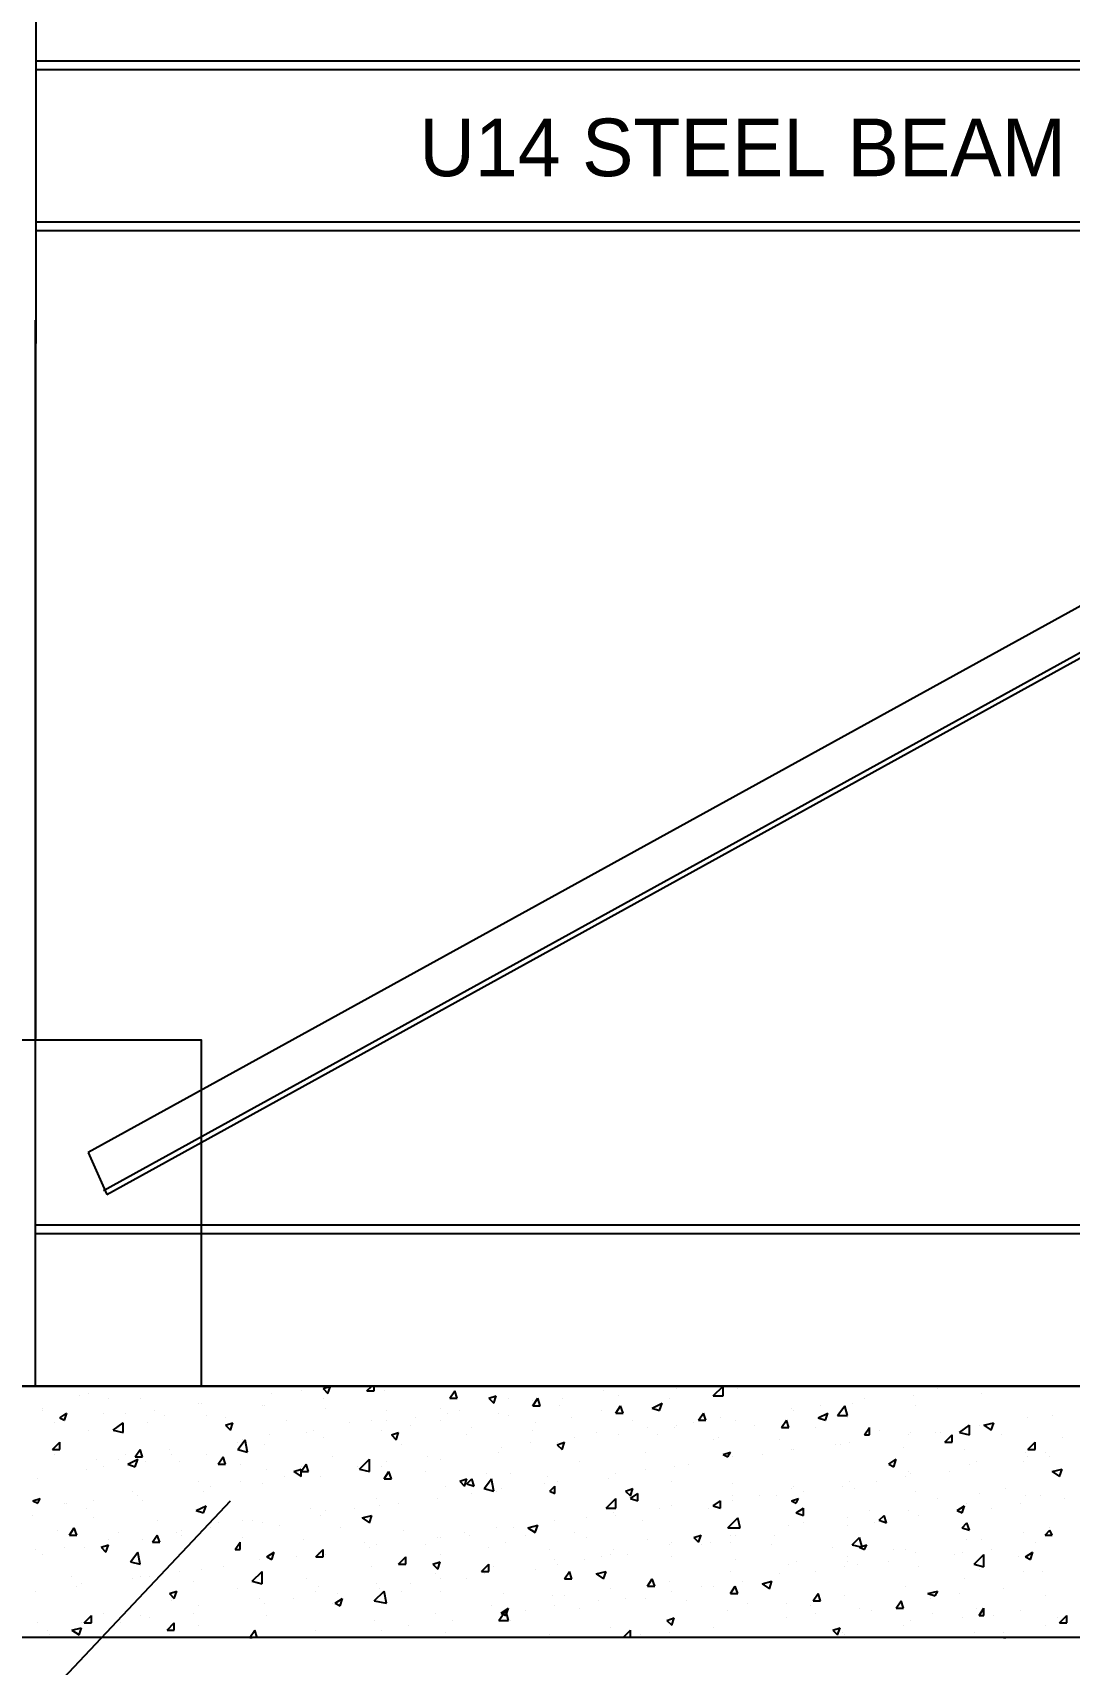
# Model space of a CAD drawing. Header units: millimetres. Extents: x -23396 to 106750, y 116 to 66281.
# Drawn here: x 89979 to 90752, y 38544 to 39760 of the extents above; entities that cross this region are included whole.
import ezdxf

# ---------------------------------------------------------------- set-up
doc = ezdxf.new("R2010")
doc.units = ezdxf.units.MM

# ---------------------------------------------------------------- blocks, each defined once
blk = doc.blocks.new('u14 shaft')
at = {"color": 0}
for p, q in [((-7591.616314057027, 16803.84000000125), (-7596.616314057029, 421.7900000000372)), ((-6098.016314058332, 1571.490000002086), (-7596.616314057029, 1571.490000002086)), ((-6098.016314058332, 1563.990000002086), (-7596.616314057029, 1563.990000002086)), ((-6098.016314058332, 1431.789999999804), (-7596.616314057029, 1431.789999999804)), ((-6098.016314058332, 1424.289999999804), (-7596.616314057029, 1424.289999999804)), ((-7596.616314057029, 1346.740000001155), (-7596.616314057029, 421.7900000000372)), ((-6098.016314058332, 561.490000002086), (-7596.616314057029, 561.490000002086)), ((-6098.016314058332, 553.990000002086), (-7596.616314057029, 553.990000002086)), ((-7831.566314058147, 421.7900000000372), (-5676.816314057214, 421.7900000000372)), ((-5947.766314056934, 421.7900000000372), (-7757.516314057866, 421.7900000000372)), ((-7596.616314057029, 421.7900000000372), (-5896.966314057354, 421.7900000000372)), ((-7558.516314057634, 413.2900000014342), (-7558.516314057634, 413.2900000014342)), ((-7550.066314057914, 415.4400000022723), (-7550.066314057914, 415.4400000022723)), ((-7533.116314057261, 411.2400000006891), (-7533.116314057261, 411.2400000006891)), ((-7505.616314058425, 411.2400000006891), (-7505.616314058425, 411.2400000006891)), ((-7473.866314057959, 421.7900000000372), (-7473.866314057959, 421.7900000000372)), ((-7391.316314056749, 415.4400000022723), (-7391.316314056749, 415.4400000022723)), ((-7365.916314056376, 417.5900000007823), (-7365.916314056376, 417.5900000007823)), ((-7346.866314057262, 419.6400000015273), (-7340.516314056003, 421.7900000000372)), ((-7346.866314057262, 419.6400000015273), (-7342.616314057959, 415.4400000022723)), ((-7346.866314057262, 411.2400000006891), (-7346.866314057262, 411.2400000006891)), ((-7342.616314057959, 415.4400000022723), (-7340.516314056003, 421.7900000000372)), ((-7308.766314057867, 417.5900000007823), (-7304.5163140574, 421.7900000000372)), ((-7308.766314057867, 417.5900000007823), (-7302.416314057772, 417.5900000007823)), ((-7302.416314057772, 417.5900000007823), (-7302.416314057772, 421.7900000000372)), ((-7293.966314058052, 417.5900000007823), (-7293.966314058052, 417.5900000007823)), ((-7236.816314057215, 411.2400000006891), (-7232.566314056748, 417.5900000007823)), ((-7236.816314057215, 411.2400000006891), (-7230.466314058286, 411.2400000006891)), ((-7230.466314058286, 411.2400000006891), (-7232.566314056748, 417.5900000007823)), ((-7202.916314058239, 411.2400000006891), (-7196.566314056981, 413.2900000014342)), ((-7202.916314058239, 411.2400000006891), (-7198.71631405782, 406.9900000002235)), ((-7198.71631405782, 406.9900000002235), (-7196.566314056981, 413.2900000014342)), ((-7186.01631405647, 411.2400000006891), (-7186.01631405647, 411.2400000006891)), ((-7164.816314056515, 404.8400000017136), (-7160.616314056096, 411.2400000006891)), ((-7158.466314057587, 404.8400000017136), (-7160.616314056096, 411.2400000006891)), ((-7139.416314057307, 411.2400000006891), (-7139.416314057307, 411.2400000006891)), ((-7103.466314057587, 417.5900000007823), (-7103.466314057587, 417.5900000007823)), ((-7090.7663140574, 413.2900000014342), (-7090.7663140574, 413.2900000014342)), ((-7046.316314056749, 411.2400000006891), (-7046.316314056749, 411.2400000006891)), ((-7039.966314056655, 419.6400000015273), (-7039.966314056655, 419.6400000015273)), ((-7008.216314057354, 413.2900000014342), (-6999.716314057586, 421.7900000000372)), ((-7008.216314057354, 413.2900000014342), (-6999.716314057586, 413.2900000014342)), ((-6999.716314057586, 413.2900000014342), (-6999.716314057586, 421.7900000000372)), ((-6987.016314057401, 419.6400000015273), (-6987.016314057401, 419.6400000015273)), ((-6876.966314057354, 411.2400000006891), (-6876.966314057354, 411.2400000006891)), ((-6834.616314057495, 413.2900000014342), (-6834.616314057495, 413.2900000014342)), ((-6813.466314056423, 419.6400000015273), (-6813.466314056423, 419.6400000015273)), ((-6788.066314057214, 421.7900000000372), (-6788.066314057214, 421.7900000000372)), ((-6783.816314056749, 421.7900000000372), (-6783.816314056749, 421.7900000000372)), ((-6775.366314057028, 415.4400000022723), (-6775.366314057028, 415.4400000022723)), ((-7590.2663140581, 402.7399999997578), (-7590.2663140581, 402.7399999997578)), ((-7590.2663140581, 400.6400000001304), (-7590.2663140581, 400.6400000001304)), ((-7575.466314057121, 394.2900000000372), (-7569.116314057028, 398.4900000016205)), ((-7571.216314056655, 392.1400000015274), (-7569.116314057028, 398.4900000016205)), ((-7537.366314056562, 398.4900000016205), (-7537.366314056562, 398.4900000016205)), ((-7518.316314057448, 398.4900000016205), (-7518.316314057448, 398.4900000016205)), ((-7492.916314057075, 400.6400000001304), (-7492.916314057075, 400.6400000001304)), ((-7484.466314057354, 396.4400000008755), (-7484.466314057354, 396.4400000008755)), ((-7454.81631405768, 406.9900000002235), (-7454.81631405768, 406.9900000002235)), ((-7452.716314056889, 406.9900000002235), (-7452.716314056889, 406.9900000002235)), ((-7448.466314057587, 396.4400000008755), (-7448.466314057587, 396.4400000008755)), ((-7399.766314057633, 404.8400000017136), (-7399.766314057633, 404.8400000017136)), ((-7397.666314056841, 404.8400000017136), (-7397.666314056841, 404.8400000017136)), ((-7344.766314057634, 402.7399999997578), (-7344.766314057634, 402.7399999997578)), ((-7291.816314057214, 400.6400000001304), (-7291.816314057214, 400.6400000001304)), ((-7245.266314056935, 402.7399999997578), (-7245.266314056935, 402.7399999997578)), ((-7238.916314058006, 398.4900000016205), (-7238.916314058006, 398.4900000016205)), ((-7228.316314057448, 400.6400000001304), (-7228.316314057448, 400.6400000001304)), ((-7194.466314058518, 398.4900000016205), (-7194.466314058518, 398.4900000016205)), ((-7186.01631405647, 396.4400000008755), (-7186.01631405647, 396.4400000008755)), ((-7164.816314056515, 409.089999999851), (-7164.816314056515, 409.089999999851)), ((-7164.816314056515, 404.8400000017136), (-7158.466314057587, 404.8400000017136)), ((-7141.566314056982, 404.8400000017136), (-7141.566314056982, 404.8400000017136)), ((-7105.566314057215, 400.6400000001304), (-7105.566314057215, 400.6400000001304)), ((-7092.866314057028, 398.4900000016205), (-7088.616314057727, 404.8400000017136)), ((-7092.866314057028, 398.4900000016205), (-7086.516314056935, 398.4900000016205)), ((-7086.516314056935, 398.4900000016205), (-7088.616314057727, 404.8400000017136)), ((-7061.116314056562, 402.7399999997578), (-7052.666314056842, 406.9900000002235)), ((-7061.116314056562, 402.7399999997578), (-7054.766314056469, 400.6400000001304)), ((-7054.766314056469, 400.6400000001304), (-7052.666314056842, 406.9900000002235)), ((-7020.916314056376, 392.1400000015274), (-7016.666314057075, 398.4900000016205)), ((-7014.566314056283, 392.1400000015274), (-7016.666314057075, 398.4900000016205)), ((-6940.466314057122, 402.7399999997578), (-6940.466314057122, 402.7399999997578)), ((-6938.366314057494, 400.6400000001304), (-6938.366314057494, 400.6400000001304)), ((-6917.16631405754, 394.2900000000372), (-6908.716314056656, 398.4900000016205)), ((-6915.066314056748, 404.8400000017136), (-6915.066314056748, 404.8400000017136)), ((-6910.816314057448, 392.1400000015274), (-6908.716314056656, 398.4900000016205)), ((-6900.266314056935, 396.4400000008755), (-6893.916314058007, 404.8400000017136)), ((-6900.266314056935, 396.4400000008755), (-6891.766314058331, 396.4400000008755)), ((-6891.766314058331, 396.4400000008755), (-6893.916314058007, 404.8400000017136)), ((-6887.566314057913, 406.9900000002235), (-6887.566314057913, 406.9900000002235)), ((-6832.516314057866, 404.8400000017136), (-6832.516314057866, 404.8400000017136)), ((-6713.966314056889, 396.4400000008755), (-6713.966314056889, 396.4400000008755)), ((-7579.716314057588, 390.0400000018999), (-7579.716314057588, 390.0400000018999)), ((-7575.466314057121, 394.2900000000372), (-7571.216314056655, 392.1400000015274)), ((-7550.066314057914, 383.6899999994784), (-7550.066314057914, 383.6899999994784)), ((-7528.916314056842, 383.6899999994784), (-7520.416314058239, 390.0400000018999)), ((-7528.916314056842, 383.6899999994784), (-7520.416314058239, 381.5400000009686)), ((-7520.416314058239, 381.5400000009686), (-7520.416314058239, 390.0400000018999)), ((-7499.266314057168, 390.0400000018999), (-7499.266314057168, 390.0400000018999)), ((-7431.516314056935, 394.2900000000372), (-7431.516314056935, 394.2900000000372)), ((-7431.516314056935, 387.9399999999441), (-7425.166314058007, 390.0400000018999)), ((-7431.516314056935, 387.9399999999441), (-7427.316314056516, 383.6899999994784)), ((-7427.316314056516, 383.6899999994784), (-7425.166314058007, 390.0400000018999)), ((-7378.616314057727, 392.1400000015274), (-7378.616314057727, 392.1400000015274)), ((-7355.316314056982, 383.6899999994784), (-7355.316314056982, 383.6899999994784)), ((-7323.56631405768, 390.0400000018999), (-7323.56631405768, 390.0400000018999)), ((-7304.5163140574, 392.1400000015274), (-7304.5163140574, 392.1400000015274)), ((-7296.066314056516, 383.6899999994784), (-7296.066314056516, 383.6899999994784)), ((-7291.816314057214, 392.1400000015274), (-7291.816314057214, 392.1400000015274)), ((-7270.666314057307, 387.9399999999441), (-7270.666314057307, 387.9399999999441)), ((-7266.416314056842, 394.2900000000372), (-7266.416314056842, 394.2900000000372)), ((-7245.266314056935, 392.1400000015274), (-7245.266314056935, 392.1400000015274)), ((-7217.766314056935, 385.789999999106), (-7217.766314056935, 385.789999999106)), ((-7164.816314056515, 383.6899999994784), (-7164.816314056515, 383.6899999994784)), ((-7162.716314058052, 390.0400000018999), (-7162.716314058052, 390.0400000018999)), ((-7130.966314057586, 394.2900000000372), (-7130.966314057586, 394.2900000000372)), ((-7078.066314057214, 392.1400000015274), (-7078.066314057214, 392.1400000015274)), ((-7065.366314057029, 385.789999999106), (-7065.366314057029, 385.789999999106)), ((-7042.066314057447, 385.789999999106), (-7042.066314057447, 385.789999999106)), ((-7039.966314056655, 387.9399999999441), (-7039.966314056655, 387.9399999999441)), ((-7025.116314056795, 390.0400000018999), (-7025.116314056795, 390.0400000018999)), ((-7020.916314056376, 392.1400000015274), (-7014.566314056283, 392.1400000015274)), ((-7001.866314057261, 394.2900000000372), (-7001.866314057261, 394.2900000000372)), ((-6989.166314058239, 392.1400000015274), (-6989.166314058239, 392.1400000015274)), ((-6972.216314057587, 387.9399999999441), (-6972.216314057587, 387.9399999999441)), ((-6948.916314056842, 385.789999999106), (-6944.716314056423, 392.1400000015274)), ((-6948.916314056842, 385.789999999106), (-6942.566314057913, 385.789999999106)), ((-6948.916314056842, 385.789999999106), (-6948.916314056842, 385.789999999106)), ((-6942.566314057913, 385.789999999106), (-6944.716314056423, 392.1400000015274)), ((-6919.316314057214, 385.789999999106), (-6919.316314057214, 385.789999999106)), ((-6917.16631405754, 394.2900000000372), (-6910.816314057448, 392.1400000015274)), ((-6891.766314058331, 394.2900000000372), (-6891.766314058331, 394.2900000000372)), ((-6876.966314057354, 379.4900000002235), (-6872.716314056889, 385.789999999106)), ((-6872.716314056889, 379.4900000002235), (-6872.716314056889, 385.789999999106)), ((-6864.266314057168, 383.6899999994784), (-6864.266314057168, 383.6899999994784)), ((-6794.416314057307, 381.5400000009686), (-6785.966314057586, 387.9399999999441)), ((-6785.966314057586, 379.4900000002235), (-6785.966314057586, 387.9399999999441)), ((-6785.966314057586, 387.9399999999441), (-6785.966314057586, 387.9399999999441)), ((-6777.466314056656, 387.9399999999441), (-6777.466314056656, 387.9399999999441)), ((-6773.2663140574, 387.9399999999441), (-6764.766314057633, 390.0400000018999)), ((-6773.2663140574, 387.9399999999441), (-6766.916314057308, 383.6899999994784)), ((-6766.916314057308, 383.6899999994784), (-6764.766314057633, 390.0400000018999)), ((-6735.166314056842, 394.2900000000372), (-6735.166314056842, 394.2900000000372)), ((-7581.816314057213, 366.7400000011548), (-7575.466314057121, 373.1400000001304)), ((-7575.466314057121, 366.7400000011548), (-7575.466314057121, 373.1400000001304)), ((-7420.966314057586, 366.7400000011548), (-7414.616314057494, 375.1900000008754)), ((-7420.966314057586, 373.1400000001304), (-7420.966314057586, 373.1400000001304)), ((-7416.716314057122, 375.1900000008754), (-7416.716314057122, 375.1900000008754)), ((-7412.466314056655, 364.6400000015274), (-7414.616314057494, 375.1900000008754)), ((-7397.666314056841, 370.9899999992922), (-7397.666314056841, 370.9899999992922)), ((-7393.416314057541, 379.4900000002235), (-7393.416314057541, 379.4900000002235)), ((-7361.666314057075, 381.5400000009686), (-7361.666314057075, 381.5400000009686)), ((-7346.866314057262, 377.3399999993853), (-7346.866314057262, 377.3399999993853)), ((-7287.616314056795, 379.4900000002235), (-7281.266314056702, 381.5400000009686)), ((-7287.616314056795, 379.4900000002235), (-7283.366314057494, 375.1900000008754)), ((-7283.366314057494, 375.1900000008754), (-7281.266314056702, 381.5400000009686)), ((-7279.116314058192, 370.9899999992922), (-7279.116314058192, 370.9899999992922)), ((-7221.966314057354, 379.4900000002235), (-7221.966314057354, 379.4900000002235)), ((-7192.366314056562, 368.8400000007823), (-7192.366314056562, 368.8400000007823)), ((-7166.966314057354, 373.1400000001304), (-7166.966314057354, 373.1400000001304)), ((-7143.666314057774, 370.9899999992922), (-7137.316314057681, 373.1400000001304)), ((-7143.666314057774, 373.1400000001304), (-7143.666314057774, 373.1400000001304)), ((-7143.666314057774, 370.9899999992922), (-7139.416314057307, 366.7400000011548)), ((-7139.416314057307, 366.7400000011548), (-7137.316314057681, 373.1400000001304)), ((-7128.86631405796, 377.3399999993853), (-7128.86631405796, 377.3399999993853)), ((-7109.81631405768, 381.5400000009686), (-7109.81631405768, 381.5400000009686)), ((-7090.7663140574, 379.4900000002235), (-7090.7663140574, 379.4900000002235)), ((-7056.866314057261, 379.4900000002235), (-7056.866314057261, 379.4900000002235)), ((-7008.216314057354, 375.1900000008754), (-7008.216314057354, 375.1900000008754)), ((-7003.966314056889, 377.3399999993853), (-7003.966314056889, 377.3399999993853)), ((-6951.06631405768, 375.1900000008754), (-6951.06631405768, 375.1900000008754)), ((-6902.366314057727, 370.9899999992922), (-6902.366314057727, 370.9899999992922)), ((-6898.116314056096, 370.9899999992922), (-6898.116314056096, 370.9899999992922)), ((-6889.666314056376, 373.1400000001304), (-6889.666314056376, 373.1400000001304)), ((-6876.966314057354, 379.4900000002235), (-6872.716314056889, 379.4900000002235)), ((-6843.116314058424, 368.8400000007823), (-6843.116314058424, 368.8400000007823)), ((-6838.866314056796, 379.4900000002235), (-6838.866314056796, 379.4900000002235)), ((-6836.766314057168, 381.5400000009686), (-6836.766314057168, 381.5400000009686)), ((-6815.566314057214, 381.5400000009686), (-6815.566314057214, 381.5400000009686)), ((-6811.366314057959, 381.5400000009686), (-6811.366314057959, 381.5400000009686)), ((-6807.116314057494, 373.1400000001304), (-6800.766314057401, 379.4900000002235)), ((-6807.116314057494, 373.1400000001304), (-6800.766314057401, 373.1400000001304)), ((-6800.766314057401, 373.1400000001304), (-6800.766314057401, 379.4900000002235)), ((-6794.416314057307, 381.5400000009686), (-6785.966314057586, 379.4900000002235)), ((-6758.416314056375, 379.4900000002235), (-6758.416314056375, 379.4900000002235)), ((-6735.166314056842, 366.7400000011548), (-6728.816314056749, 373.1400000001304)), ((-6728.816314056749, 366.7400000011548), (-6728.816314056749, 373.1400000001304)), ((-6705.516314057168, 377.3399999993853), (-6705.516314057168, 377.3399999993853)), ((-7581.816314057213, 366.7400000011548), (-7575.466314057121, 366.7400000011548)), ((-7579.716314057588, 362.5399999995716), (-7579.716314057588, 362.5399999995716)), ((-7543.716314056656, 358.3400000003166), (-7543.716314056656, 358.3400000003166)), ((-7524.66631405754, 358.3400000003166), (-7524.66631405754, 358.3400000003166)), ((-7518.316314057448, 362.5399999995716), (-7518.316314057448, 362.5399999995716)), ((-7516.21631405782, 354.0400000009686), (-7507.716314056889, 358.3400000003166)), ((-7516.21631405782, 354.0400000009686), (-7509.866314057727, 351.8900000001304)), ((-7509.866314057727, 360.3899999987334), (-7505.616314058425, 366.7400000011548)), ((-7509.866314057727, 360.3899999987334), (-7503.516314056469, 360.3899999987334)), ((-7509.866314057727, 351.8900000001304), (-7507.716314056889, 358.3400000003166)), ((-7503.516314056469, 360.3899999987334), (-7505.616314058425, 366.7400000011548)), ((-7501.366314056795, 356.1900000018068), (-7501.366314056795, 356.1900000018068)), ((-7480.216314058053, 366.7400000011548), (-7480.216314058053, 366.7400000011548)), ((-7478.116314057261, 362.5399999995716), (-7478.116314057261, 362.5399999995716)), ((-7471.766314056003, 356.1900000018068), (-7471.766314056003, 356.1900000018068)), ((-7448.466314057587, 362.5399999995716), (-7448.466314057587, 362.5399999995716)), ((-7437.866314057028, 354.0400000009686), (-7433.666314057773, 360.3899999987334)), ((-7437.866314057028, 354.0400000009686), (-7431.516314056935, 354.0400000009686)), ((-7431.516314056935, 354.0400000009686), (-7433.666314057773, 360.3899999987334)), ((-7420.966314057586, 366.7400000011548), (-7412.466314056655, 364.6400000015274)), ((-7418.816314057913, 354.0400000009686), (-7418.816314057913, 354.0400000009686)), ((-7365.916314056376, 347.6900000008754), (-7361.666314057075, 354.0400000009686)), ((-7359.566314057447, 347.6900000008754), (-7361.666314057075, 354.0400000009686)), ((-7338.416314057541, 360.3899999987334), (-7338.416314057541, 360.3899999987334)), ((-7315.116314057959, 349.8400000017136), (-7306.666314057075, 358.3400000003166)), ((-7306.666314057075, 347.6900000008754), (-7306.666314057075, 358.3400000003166)), ((-7291.816314057214, 356.1900000018068), (-7291.816314057214, 356.1900000018068)), ((-7255.86631405633, 360.3899999987334), (-7255.86631405633, 360.3899999987334)), ((-7245.266314056935, 358.3400000003166), (-7245.266314056935, 358.3400000003166)), ((-7194.466314058518, 364.6400000015274), (-7194.466314058518, 364.6400000015274)), ((-7124.616314056329, 356.1900000018068), (-7124.616314056329, 356.1900000018068)), ((-7067.466314057821, 364.6400000015274), (-7067.466314057821, 364.6400000015274)), ((-7029.366314056097, 354.0400000009686), (-7029.366314056097, 354.0400000009686)), ((-6999.716314057586, 362.5399999995716), (-6993.36631405633, 364.6400000015274)), ((-6999.716314057586, 362.5399999995716), (-6995.516314057169, 360.3899999987334)), ((-6995.516314057169, 360.3899999987334), (-6993.36631405633, 364.6400000015274)), ((-6991.266314057866, 360.3899999987334), (-6991.266314057866, 360.3899999987334)), ((-6965.866314057494, 362.5399999995716), (-6965.866314057494, 362.5399999995716)), ((-6940.466314057122, 366.7400000011548), (-6940.466314057122, 366.7400000011548)), ((-6938.366314057494, 366.7400000011548), (-6938.366314057494, 366.7400000011548)), ((-6855.816314057448, 354.0400000009686), (-6849.46631405619, 358.3400000003166)), ((-6855.816314057448, 354.0400000009686), (-6851.566314058145, 351.8900000001304)), ((-6851.566314058145, 351.8900000001304), (-6849.46631405619, 358.3400000003166)), ((-6790.166314056842, 366.7400000011548), (-6790.166314056842, 366.7400000011548)), ((-6785.966314057586, 354.0400000009686), (-6785.966314057586, 354.0400000009686)), ((-6779.616314057493, 356.1900000018068), (-6779.616314057493, 356.1900000018068)), ((-6739.366314057261, 356.1900000018068), (-6739.366314057261, 356.1900000018068)), ((-6737.266314057634, 364.6400000015274), (-6737.266314057634, 364.6400000015274)), ((-6735.166314056842, 366.7400000011548), (-6728.816314056749, 366.7400000011548)), ((-6735.166314056842, 360.3899999987334), (-6735.166314056842, 360.3899999987334)), ((-6720.316314058145, 364.6400000015274), (-6720.316314058145, 364.6400000015274)), ((-6716.116314057726, 360.3899999987334), (-6716.116314057726, 360.3899999987334)), ((-7594.516314057401, 341.390000001993), (-7594.516314057401, 341.390000001993)), ((-7552.166314056376, 349.8400000017136), (-7552.166314056376, 349.8400000017136)), ((-7537.366314056562, 351.8900000001304), (-7537.366314056562, 351.8900000001304)), ((-7395.566314057214, 349.8400000017136), (-7395.566314057214, 349.8400000017136)), ((-7380.71631405619, 343.4899999992922), (-7380.71631405619, 343.4899999992922)), ((-7372.266314056469, 347.6900000008754), (-7365.916314056376, 349.8400000017136)), ((-7372.266314056469, 347.6900000008754), (-7365.916314056376, 343.4899999992922)), ((-7365.916314056376, 351.8900000001304), (-7365.916314056376, 351.8900000001304)), ((-7365.916314056376, 343.4899999992922), (-7365.916314056376, 349.8400000017136)), ((-7365.916314056376, 347.6900000008754), (-7359.566314057447, 347.6900000008754)), ((-7348.966314058053, 343.4899999992922), (-7348.966314058053, 343.4899999992922)), ((-7317.216314057588, 351.8900000001304), (-7317.216314057588, 351.8900000001304)), ((-7315.116314057959, 349.8400000017136), (-7306.666314057075, 347.6900000008754)), ((-7313.016314057168, 349.8400000017136), (-7313.016314057168, 349.8400000017136)), ((-7296.066314056516, 351.8900000001304), (-7296.066314056516, 351.8900000001304)), ((-7293.966314058052, 341.390000001993), (-7289.716314057587, 347.6900000008754)), ((-7293.966314058052, 341.390000001993), (-7287.616314056795, 341.390000001993)), ((-7287.616314056795, 341.390000001993), (-7289.716314057587, 347.6900000008754)), ((-7257.966314057121, 347.6900000008754), (-7257.966314057121, 347.6900000008754)), ((-7228.316314057448, 339.2400000011548), (-7221.966314057354, 341.390000001993)), ((-7224.116314057027, 335.0400000018999), (-7221.966314057354, 341.390000001993)), ((-7221.966314057354, 337.0900000003167), (-7217.766314056935, 341.390000001993)), ((-7215.616314057261, 335.0400000018999), (-7217.766314056935, 341.390000001993)), ((-7207.166314057541, 332.8900000010617), (-7200.816314056282, 341.390000001993)), ((-7205.066314057913, 345.590000001248), (-7205.066314057913, 345.590000001248)), ((-7198.71631405782, 330.7400000002235), (-7200.816314056282, 341.390000001993)), ((-7183.86631405796, 345.590000001248), (-7183.86631405796, 345.590000001248)), ((-7152.116314057494, 343.4899999992922), (-7152.116314057494, 343.4899999992922)), ((-7099.216314058286, 341.390000001993), (-7099.216314058286, 341.390000001993)), ((-7092.866314057028, 345.590000001248), (-7092.866314057028, 345.590000001248)), ((-7092.866314057028, 345.590000001248), (-7092.866314057028, 345.590000001248)), ((-7067.466314057821, 349.8400000017136), (-7067.466314057821, 349.8400000017136)), ((-7042.066314057447, 351.8900000001304), (-7042.066314057447, 351.8900000001304)), ((-6840.966314057587, 343.4899999992922), (-6840.966314057587, 343.4899999992922)), ((-6838.866314056796, 347.6900000008754), (-6838.866314056796, 347.6900000008754)), ((-6836.766314057168, 345.590000001248), (-6836.766314057168, 345.590000001248)), ((-6802.866314057027, 347.6900000008754), (-6802.866314057027, 347.6900000008754)), ((-6713.966314056889, 347.6900000008754), (-6705.516314057168, 349.8400000017136)), ((-6713.966314056889, 347.6900000008754), (-6707.616314056796, 343.4899999992922)), ((-6707.616314056796, 343.4899999992922), (-6705.516314057168, 349.8400000017136)), ((-7511.96631405619, 330.7400000002235), (-7511.96631405619, 330.7400000002235)), ((-7507.716314056889, 326.5400000009686), (-7507.716314056889, 326.5400000009686)), ((-7454.81631405768, 339.2400000011548), (-7454.81631405768, 339.2400000011548)), ((-7450.566314057214, 330.7400000002235), (-7450.566314057214, 330.7400000002235)), ((-7444.216314057121, 335.0400000018999), (-7444.216314057121, 335.0400000018999)), ((-7418.816314057913, 339.2400000011548), (-7418.816314057913, 339.2400000011548)), ((-7399.766314057633, 337.0900000003167), (-7399.766314057633, 337.0900000003167)), ((-7241.016314056469, 335.0400000018999), (-7241.016314056469, 335.0400000018999)), ((-7228.316314057448, 339.2400000011548), (-7224.116314057027, 335.0400000018999)), ((-7221.966314057354, 337.0900000003167), (-7215.616314057261, 335.0400000018999)), ((-7217.766314056935, 328.640000000596), (-7217.766314056935, 328.640000000596)), ((-7207.166314057541, 332.8900000010617), (-7198.71631405782, 330.7400000002235)), ((-7196.566314056981, 330.7400000002235), (-7196.566314056981, 330.7400000002235)), ((-7192.366314056562, 332.8900000010617), (-7192.366314056562, 332.8900000010617)), ((-7154.266314058332, 337.0900000003167), (-7154.266314058332, 337.0900000003167)), ((-7150.016314056703, 330.7400000002235), (-7145.766314057401, 335.0400000018999)), ((-7150.016314056703, 330.7400000002235), (-7145.766314057401, 328.640000000596)), ((-7145.766314057401, 328.640000000596), (-7145.766314057401, 335.0400000018999)), ((-7143.666314057774, 339.2400000011548), (-7143.666314057774, 339.2400000011548)), ((-7084.416314057307, 330.7400000002235), (-7078.066314057214, 332.8900000010617)), ((-7084.416314057307, 330.7400000002235), (-7080.166314056842, 326.5400000009686)), ((-7080.166314056842, 326.5400000009686), (-7078.066314057214, 332.8900000010617)), ((-7080.166314056842, 324.4400000013411), (-7073.816314057913, 328.640000000596)), ((-7073.816314057913, 322.2900000005029), (-7073.816314057913, 328.640000000596)), ((-7044.166314057076, 339.2400000011548), (-7044.166314057076, 339.2400000011548)), ((-6991.266314057866, 337.0900000003167), (-6991.266314057866, 337.0900000003167)), ((-6991.266314057866, 326.5400000009686), (-6991.266314057866, 326.5400000009686)), ((-6967.966314058286, 326.5400000009686), (-6967.966314058286, 326.5400000009686)), ((-6953.166314057307, 326.5400000009686), (-6953.166314057307, 326.5400000009686)), ((-6940.466314057122, 332.8900000010617), (-6940.466314057122, 332.8900000010617)), ((-6938.366314057494, 335.0400000018999), (-6938.366314057494, 335.0400000018999)), ((-6929.866314056562, 330.7400000002235), (-6929.866314056562, 330.7400000002235)), ((-6896.016314057634, 335.0400000018999), (-6896.016314057634, 335.0400000018999)), ((-6889.666314056376, 339.2400000011548), (-6889.666314056376, 339.2400000011548)), ((-6885.416314057074, 332.8900000010617), (-6885.416314057074, 332.8900000010617)), ((-6866.36631405796, 339.2400000011548), (-6866.36631405796, 339.2400000011548)), ((-6832.516314057866, 330.7400000002235), (-6832.516314057866, 330.7400000002235)), ((-6777.466314056656, 328.640000000596), (-6777.466314056656, 328.640000000596)), ((-6754.216314057121, 332.8900000010617), (-6754.216314057121, 332.8900000010617)), ((-6737.266314057634, 326.5400000009686), (-6737.266314057634, 326.5400000009686)), ((-6724.566314057446, 326.5400000009686), (-6724.566314057446, 326.5400000009686)), ((-8301.466314056888, -604.7999999998137), (-7427.316314056516, 322.2900000005029)), ((-7598.766314056702, 322.2900000005029), (-7592.41631405661, 324.4400000013411)), ((-7598.766314056702, 322.2900000005029), (-7594.516314057401, 320.2399999997579)), ((-7594.516314057401, 320.2399999997579), (-7592.41631405661, 324.4400000013411)), ((-7571.216314056655, 320.2399999997579), (-7571.216314056655, 320.2399999997579)), ((-7569.116314057028, 320.2399999997579), (-7569.116314057028, 320.2399999997579)), ((-7552.166314056376, 315.9400000004098), (-7552.166314056376, 315.9400000004098)), ((-7545.816314056283, 322.2900000005029), (-7545.816314056283, 322.2900000005029)), ((-7503.516314056469, 322.2900000005029), (-7503.516314056469, 322.2900000005029)), ((-7456.916314057308, 313.7899999995716), (-7448.466314057587, 318.090000001248)), ((-7456.916314057308, 313.7899999995716), (-7450.566314057214, 311.7400000011548)), ((-7450.566314057214, 311.7400000011548), (-7448.466314057587, 318.090000001248)), ((-7357.466314056655, 315.9400000004098), (-7357.466314056655, 315.9400000004098)), ((-7344.766314057634, 313.7899999995716), (-7344.766314057634, 313.7899999995716)), ((-7319.366314057261, 315.9400000004098), (-7319.366314057261, 315.9400000004098)), ((-7300.316314058147, 324.4400000013411), (-7300.316314058147, 324.4400000013411)), ((-7298.166314057308, 318.090000001248), (-7298.166314057308, 318.090000001248)), ((-7281.266314056702, 320.2399999997579), (-7281.266314056702, 320.2399999997579)), ((-7247.366314057727, 324.4400000013411), (-7247.366314057727, 324.4400000013411)), ((-7101.316314056749, 315.9400000004098), (-7092.866314057028, 324.4400000013411)), ((-7101.316314056749, 315.9400000004098), (-7092.866314057028, 315.9400000004098)), ((-7094.966314056655, 311.7400000011548), (-7094.966314056655, 311.7400000011548)), ((-7092.866314057028, 315.9400000004098), (-7092.866314057028, 324.4400000013411)), ((-7080.166314056842, 324.4400000013411), (-7073.816314057913, 322.2900000005029)), ((-7054.766314056469, 315.9400000004098), (-7054.766314056469, 315.9400000004098)), ((-7044.166314057076, 318.090000001248), (-7044.166314057076, 318.090000001248)), ((-7012.416314057773, 315.9400000004098), (-7012.416314057773, 315.9400000004098)), ((-7008.216314057354, 318.090000001248), (-7001.866314057261, 322.2900000005029)), ((-7008.216314057354, 318.090000001248), (-7001.866314057261, 315.9400000004098)), ((-7001.866314057261, 315.9400000004098), (-7001.866314057261, 322.2900000005029)), ((-6991.266314057866, 322.2900000005029), (-6991.266314057866, 322.2900000005029)), ((-6940.466314057122, 322.2900000005029), (-6934.116314057028, 324.4400000013411)), ((-6940.466314057122, 322.2900000005029), (-6936.21631405782, 320.2399999997579)), ((-6936.21631405782, 320.2399999997579), (-6934.116314057028, 324.4400000013411)), ((-6936.21631405782, 311.7400000011548), (-6929.866314056562, 315.9400000004098)), ((-6936.21631405782, 311.7400000011548), (-6929.866314056562, 309.5900000003167)), ((-6929.866314056562, 309.5900000003167), (-6929.866314056562, 315.9400000004098)), ((-6872.716314056889, 313.7899999995716), (-6872.716314056889, 313.7899999995716)), ((-6838.866314056796, 313.7899999995716), (-6838.866314056796, 313.7899999995716)), ((-6813.466314056423, 324.4400000013411), (-6813.466314056423, 324.4400000013411)), ((-6796.516314058099, 313.7899999995716), (-6790.166314056842, 318.090000001248)), ((-6796.516314058099, 313.7899999995716), (-6792.31631405768, 311.7400000011548)), ((-6792.31631405768, 311.7400000011548), (-6790.166314056842, 318.090000001248)), ((-6788.066314057214, 320.2399999997579), (-6788.066314057214, 320.2399999997579)), ((-6766.916314057308, 315.9400000004098), (-6766.916314057308, 315.9400000004098)), ((-6741.516314056934, 320.2399999997579), (-6741.516314056934, 320.2399999997579)), ((-6703.416314056376, 324.4400000013411), (-6703.416314056376, 324.4400000013411)), ((-7598.766314056702, 309.5900000003167), (-7598.766314056702, 309.5900000003167)), ((-7567.016314057401, 292.6399999996647), (-7562.766314056935, 298.9900000020861)), ((-7560.666314057307, 292.6399999996647), (-7562.766314056935, 298.9900000020861)), ((-7545.816314056283, 307.4900000006892), (-7545.816314056283, 307.4900000006892)), ((-7490.816314057447, 305.3900000010617), (-7490.816314057447, 305.3900000010617)), ((-7444.216314057121, 298.9900000020861), (-7444.216314057121, 298.9900000020861)), ((-7437.866314057028, 303.2899999991059), (-7437.866314057028, 303.2899999991059)), ((-7416.716314057122, 305.3900000010617), (-7416.716314057122, 305.3900000010617)), ((-7408.266314057401, 305.3900000010617), (-7408.266314057401, 305.3900000010617)), ((-7399.766314057633, 303.2899999991059), (-7399.766314057633, 303.2899999991059)), ((-7384.96631405782, 301.1400000005961), (-7384.96631405782, 301.1400000005961)), ((-7348.966314058053, 309.5900000003167), (-7348.966314058053, 309.5900000003167)), ((-7332.066314056283, 298.9900000020861), (-7332.066314056283, 298.9900000020861)), ((-7313.016314057168, 307.4900000006892), (-7304.5163140574, 309.5900000003167)), ((-7313.016314057168, 307.4900000006892), (-7306.666314057075, 303.2899999991059)), ((-7306.666314057075, 303.2899999991059), (-7304.5163140574, 309.5900000003167)), ((-7196.566314056981, 298.9900000020861), (-7196.566314056981, 298.9900000020861)), ((-7181.766314057168, 298.9900000020861), (-7181.766314057168, 298.9900000020861)), ((-7169.066314058146, 298.9900000020861), (-7160.616314056096, 301.1400000005961)), ((-7169.066314058146, 298.9900000020861), (-7162.716314058052, 294.7900000005029)), ((-7162.716314058052, 294.7900000005029), (-7160.616314056096, 301.1400000005961)), ((-7145.766314057401, 305.3900000010617), (-7145.766314057401, 305.3900000010617)), ((-7118.2663140574, 307.4900000006892), (-7118.2663140574, 307.4900000006892)), ((-7092.866314057028, 309.5900000003167), (-7092.866314057028, 309.5900000003167)), ((-7069.566314056283, 305.3900000010617), (-7069.566314056283, 305.3900000010617)), ((-6995.516314057169, 298.9900000020861), (-6987.016314057401, 307.4900000006892)), ((-6995.516314057169, 298.9900000020861), (-6984.916314056609, 298.9900000020861)), ((-6984.916314056609, 298.9900000020861), (-6987.016314057401, 307.4900000006892)), ((-6942.566314057913, 301.1400000005961), (-6942.566314057913, 301.1400000005961)), ((-6929.866314056562, 303.2899999991059), (-6929.866314056562, 303.2899999991059)), ((-6891.766314058331, 307.4900000006892), (-6891.766314058331, 307.4900000006892)), ((-6891.766314058331, 301.1400000005961), (-6891.766314058331, 301.1400000005961)), ((-6868.516314057633, 303.2899999991059), (-6868.516314057633, 303.2899999991059)), ((-6864.266314057168, 305.3900000010617), (-6860.016314057865, 309.5900000003167)), ((-6864.266314057168, 305.3900000010617), (-6857.91631405824, 303.2899999991059)), ((-6857.91631405824, 303.2899999991059), (-6860.016314057865, 309.5900000003167)), ((-6830.416314057075, 309.5900000003167), (-6830.416314057075, 309.5900000003167)), ((-6792.31631405768, 298.9900000020861), (-6788.066314057214, 303.2899999991059)), ((-6792.31631405768, 298.9900000020861), (-6785.966314057586, 296.9399999990128)), ((-6785.966314057586, 296.9399999990128), (-6788.066314057214, 303.2899999991059)), ((-6716.116314057726, 298.9900000020861), (-6716.116314057726, 298.9900000020861)), ((-7577.566314056749, 296.9399999990128), (-7577.566314056749, 296.9399999990128)), ((-7567.016314057401, 292.6399999996647), (-7560.666314057307, 292.6399999996647)), ((-7539.466314057354, 282.0900000003167), (-7533.116314057261, 284.1900000022724)), ((-7535.266314056935, 277.839999999851), (-7533.116314057261, 284.1900000022724)), ((-7533.116314057261, 288.4400000004098), (-7533.116314057261, 288.4400000004098)), ((-7533.116314057261, 284.1900000022724), (-7533.116314057261, 284.1900000022724)), ((-7524.66631405754, 294.7900000005029), (-7524.66631405754, 294.7900000005029)), ((-7503.516314056469, 288.4400000004098), (-7503.516314056469, 288.4400000004098)), ((-7495.016314057867, 286.3400000007823), (-7490.816314057447, 292.6399999996647)), ((-7495.016314057867, 286.3400000007823), (-7488.666314057773, 286.3400000007823)), ((-7488.666314057773, 286.3400000007823), (-7490.816314057447, 292.6399999996647)), ((-7473.866314057959, 294.7900000005029), (-7473.866314057959, 294.7900000005029)), ((-7469.616314057494, 296.9399999990128), (-7469.616314057494, 296.9399999990128)), ((-7469.616314057494, 292.6399999996647), (-7469.616314057494, 292.6399999996647)), ((-7452.716314056889, 296.9399999990128), (-7452.716314056889, 296.9399999990128)), ((-7423.066314057215, 279.9900000006892), (-7418.816314057913, 286.3400000007823)), ((-7418.816314057913, 279.9900000006892), (-7418.816314057913, 286.3400000007823)), ((-7416.716314057122, 290.590000001248), (-7416.716314057122, 290.590000001248)), ((-7363.816314056748, 288.4400000004098), (-7363.816314056748, 288.4400000004098)), ((-7310.866314057493, 286.3400000007823), (-7310.866314057493, 286.3400000007823)), ((-7300.316314058147, 284.1900000022724), (-7300.316314058147, 284.1900000022724)), ((-7277.016314057402, 296.9399999990128), (-7277.016314057402, 296.9399999990128)), ((-7257.966314057121, 284.1900000022724), (-7257.966314057121, 284.1900000022724)), ((-7247.366314057727, 290.590000001248), (-7247.366314057727, 290.590000001248)), ((-7245.266314056935, 290.590000001248), (-7245.266314056935, 290.590000001248)), ((-7224.116314057027, 294.7900000005029), (-7224.116314057027, 294.7900000005029)), ((-7219.866314057727, 292.6399999996647), (-7219.866314057727, 292.6399999996647)), ((-7188.116314057261, 286.3400000007823), (-7188.116314057261, 286.3400000007823)), ((-7171.166314057773, 292.6399999996647), (-7171.166314057773, 292.6399999996647)), ((-7128.86631405796, 294.7900000005029), (-7128.86631405796, 294.7900000005029)), ((-7118.2663140574, 290.590000001248), (-7118.2663140574, 290.590000001248)), ((-7065.366314057029, 288.4400000004098), (-7065.366314057029, 288.4400000004098)), ((-7046.316314056749, 284.1900000022724), (-7046.316314056749, 284.1900000022724)), ((-7044.166314057076, 286.3400000007823), (-7044.166314057076, 286.3400000007823)), ((-7025.116314056795, 290.590000001248), (-7018.766314056702, 292.6399999996647)), ((-7025.116314056795, 290.590000001248), (-7020.916314056376, 286.3400000007823)), ((-7020.916314056376, 286.3400000007823), (-7018.766314056702, 292.6399999996647)), ((-7018.766314056702, 284.1900000022724), (-7018.766314056702, 284.1900000022724)), ((-7010.316314056982, 286.3400000007823), (-7010.316314056982, 286.3400000007823)), ((-6993.36631405633, 292.6399999996647), (-6993.36631405633, 292.6399999996647)), ((-6993.36631405633, 286.3400000007823), (-6993.36631405633, 286.3400000007823)), ((-6989.166314058239, 292.6399999996647), (-6989.166314058239, 292.6399999996647)), ((-6957.416314057773, 284.1900000022724), (-6957.416314057773, 284.1900000022724)), ((-6955.266314056935, 292.6399999996647), (-6955.266314056935, 292.6399999996647)), ((-6887.566314057913, 284.1900000022724), (-6881.216314056655, 290.590000001248)), ((-6887.566314057913, 284.1900000022724), (-6879.066314056982, 282.0900000003167)), ((-6879.066314056982, 282.0900000003167), (-6881.216314056655, 290.590000001248)), ((-6881.216314056655, 282.0900000003167), (-6874.866314056562, 284.1900000022724)), ((-6876.966314057354, 279.9900000006892), (-6874.866314056562, 284.1900000022724)), ((-6788.066314057214, 288.4400000004098), (-6788.066314057214, 288.4400000004098)), ((-6775.366314057028, 288.4400000004098), (-6775.366314057028, 288.4400000004098)), ((-6739.366314057261, 294.7900000005029), (-6739.366314057261, 294.7900000005029)), ((-6728.816314056749, 286.3400000007823), (-6728.816314056749, 286.3400000007823)), ((-6720.316314058145, 292.6399999996647), (-6716.116314057726, 296.9399999990128)), ((-6720.316314058145, 292.6399999996647), (-6713.966314056889, 292.6399999996647)), ((-6713.966314056889, 292.6399999996647), (-6716.116314057726, 296.9399999990128)), ((-7596.616314057029, 279.9900000006892), (-7596.616314057029, 279.9900000006892)), ((-7590.2663140581, 275.6900000013411), (-7590.2663140581, 275.6900000013411)), ((-7571.216314056655, 282.0900000003167), (-7571.216314056655, 282.0900000003167)), ((-7554.316314057214, 282.0900000003167), (-7554.316314057214, 282.0900000003167)), ((-7539.466314057354, 282.0900000003167), (-7535.266314056935, 277.839999999851)), ((-7514.066314058145, 269.3900000001304), (-7507.716314056889, 277.839999999851)), ((-7514.066314058145, 269.3900000001304), (-7505.616314058425, 267.2900000005029)), ((-7505.616314058425, 267.2900000005029), (-7507.716314056889, 277.839999999851)), ((-7423.066314057215, 279.9900000006892), (-7418.816314057913, 279.9900000006892)), ((-7401.916314057307, 271.4899999997578), (-7401.916314057307, 271.4899999997578)), ((-7395.566314057214, 273.6400000005961), (-7389.216314057121, 277.839999999851)), ((-7395.566314057214, 273.6400000005961), (-7391.316314056749, 271.4899999997578)), ((-7391.316314056749, 271.4899999997578), (-7389.216314057121, 277.839999999851)), ((-7370.166314058007, 273.6400000005961), (-7370.166314058007, 273.6400000005961)), ((-7353.216314057354, 273.6400000005961), (-7346.866314057262, 279.9900000006892)), ((-7353.216314057354, 273.6400000005961), (-7346.866314057262, 273.6400000005961)), ((-7351.116314057726, 277.839999999851), (-7351.116314057726, 277.839999999851)), ((-7346.866314057262, 273.6400000005961), (-7346.866314057262, 279.9900000006892)), ((-7344.766314057634, 275.6900000013411), (-7344.766314057634, 275.6900000013411)), ((-7306.666314057075, 282.0900000003167), (-7306.666314057075, 282.0900000003167)), ((-7281.266314056702, 267.2900000005029), (-7274.916314057773, 273.6400000005961)), ((-7274.916314057773, 267.2900000005029), (-7274.916314057773, 273.6400000005961)), ((-7251.616314057028, 267.2900000005029), (-7245.266314056935, 269.3900000001304)), ((-7247.366314057727, 263.0400000000372), (-7245.266314056935, 269.3900000001304)), ((-7245.266314056935, 275.6900000013411), (-7245.266314056935, 275.6900000013411)), ((-7202.916314058239, 282.0900000003167), (-7202.916314058239, 282.0900000003167)), ((-7150.016314056703, 279.9900000006892), (-7150.016314056703, 279.9900000006892)), ((-7145.766314057401, 271.4899999997578), (-7145.766314057401, 271.4899999997578)), ((-7120.366314057029, 271.4899999997578), (-7120.366314057029, 271.4899999997578)), ((-7105.566314057215, 273.6400000005961), (-7105.566314057215, 273.6400000005961)), ((-7097.116314057494, 275.6900000013411), (-7097.116314057494, 275.6900000013411)), ((-7094.966314056655, 279.9900000006892), (-7094.966314056655, 279.9900000006892)), ((-7082.266314057633, 275.6900000013411), (-7082.266314057633, 275.6900000013411)), ((-7044.166314057076, 273.6400000005961), (-7044.166314057076, 273.6400000005961)), ((-6989.166314058239, 271.4899999997578), (-6989.166314058239, 271.4899999997578)), ((-6936.21631405782, 269.3900000001304), (-6936.21631405782, 269.3900000001304)), ((-6904.466314057355, 282.0900000003167), (-6904.466314057355, 282.0900000003167)), ((-6891.766314058331, 273.6400000005961), (-6891.766314058331, 273.6400000005961)), ((-6891.766314058331, 269.3900000001304), (-6891.766314058331, 269.3900000001304)), ((-6881.216314056655, 282.0900000003167), (-6876.966314057354, 279.9900000006892)), ((-6855.816314057448, 269.3900000001304), (-6855.816314057448, 269.3900000001304)), ((-6851.566314058145, 279.9900000006892), (-6851.566314058145, 279.9900000006892)), ((-6840.966314057587, 279.9900000006892), (-6840.966314057587, 279.9900000006892)), ((-6832.516314057866, 277.839999999851), (-6832.516314057866, 277.839999999851)), ((-6798.666314056609, 275.6900000013411), (-6798.666314056609, 275.6900000013411)), ((-6792.31631405768, 277.839999999851), (-6792.31631405768, 277.839999999851)), ((-6781.716314057121, 267.2900000005029), (-6773.2663140574, 275.6900000013411)), ((-6773.2663140574, 265.1399999996647), (-6773.2663140574, 275.6900000013411)), ((-6766.916314057308, 279.9900000006892), (-6766.916314057308, 279.9900000006892)), ((-6743.616314056563, 273.6400000005961), (-6743.616314056563, 273.6400000005961)), ((-6737.266314057634, 273.6400000005961), (-6730.916314057541, 277.839999999851)), ((-6737.266314057634, 273.6400000005961), (-6733.016314057167, 271.4899999997578)), ((-6733.016314057167, 271.4899999997578), (-6730.916314057541, 277.839999999851)), ((-7564.866314057727, 256.6899999999441), (-7564.866314057727, 256.6899999999441)), ((-7505.616314058425, 256.6899999999441), (-7505.616314058425, 256.6899999999441)), ((-7497.166314056376, 256.6899999999441), (-7497.166314056376, 256.6899999999441)), ((-7471.766314056003, 260.8900000015274), (-7471.766314056003, 260.8900000015274)), ((-7452.716314056889, 263.0400000000372), (-7452.716314056889, 263.0400000000372)), ((-7433.666314057773, 265.1399999996647), (-7433.666314057773, 265.1399999996647)), ((-7408.266314057401, 252.4900000006892), (-7399.766314057633, 260.8900000015274)), ((-7399.766314057633, 250.3400000021793), (-7399.766314057633, 260.8900000015274)), ((-7304.5163140574, 265.1399999996647), (-7304.5163140574, 265.1399999996647)), ((-7281.266314056702, 267.2900000005029), (-7274.916314057773, 267.2900000005029)), ((-7251.616314057028, 267.2900000005029), (-7247.366314057727, 263.0400000000372)), ((-7249.516314057401, 258.8400000007823), (-7249.516314057401, 258.8400000007823)), ((-7209.266314056003, 260.8900000015274), (-7202.916314058239, 267.2900000005029)), ((-7209.266314056003, 260.8900000015274), (-7202.916314058239, 260.8900000015274)), ((-7207.166314057541, 258.8400000007823), (-7207.166314057541, 258.8400000007823)), ((-7202.916314058239, 260.8900000015274), (-7202.916314058239, 267.2900000005029)), ((-7198.71631405782, 265.1399999996647), (-7198.71631405782, 265.1399999996647)), ((-7162.716314058052, 263.0400000000372), (-7162.716314058052, 263.0400000000372)), ((-7143.666314057774, 267.2900000005029), (-7143.666314057774, 267.2900000005029)), ((-7137.316314057681, 254.5399999991059), (-7133.066314057214, 260.8900000015274)), ((-7130.966314057586, 254.5399999991059), (-7133.066314057214, 260.8900000015274)), ((-7109.81631405768, 258.8400000007823), (-7101.316314056749, 260.8900000015274)), ((-7109.81631405768, 258.8400000007823), (-7103.466314057587, 254.5399999991059)), ((-7103.466314057587, 254.5399999991059), (-7101.316314056749, 260.8900000015274)), ((-6993.36631405633, 260.8900000015274), (-6993.36631405633, 260.8900000015274)), ((-6951.06631405768, 258.8400000007823), (-6951.06631405768, 258.8400000007823)), ((-6942.566314057913, 267.2900000005029), (-6942.566314057913, 267.2900000005029)), ((-6919.316314057214, 260.8900000015274), (-6919.316314057214, 260.8900000015274)), ((-6893.916314058007, 265.1399999996647), (-6893.916314058007, 265.1399999996647)), ((-6883.316314056283, 267.2900000005029), (-6883.316314056283, 267.2900000005029)), ((-6830.416314057075, 265.1399999996647), (-6830.416314057075, 265.1399999996647)), ((-6781.716314057121, 267.2900000005029), (-6773.2663140574, 265.1399999996647)), ((-6777.466314056656, 263.0400000000372), (-6777.466314056656, 263.0400000000372)), ((-6739.366314057261, 260.8900000015274), (-6739.366314057261, 260.8900000015274)), ((-6722.46631405782, 260.8900000015274), (-6722.46631405782, 260.8900000015274)), ((-7596.616314057029, 243.9999999990687), (-7596.616314057029, 243.9999999990687)), ((-7560.666314057307, 248.2400000002235), (-7560.666314057307, 248.2400000002235)), ((-7556.416314058006, 250.3400000021793), (-7556.416314058006, 250.3400000021793)), ((-7511.96631405619, 254.5399999991059), (-7511.96631405619, 254.5399999991059)), ((-7480.216314058053, 241.8700000015087), (-7473.866314057959, 243.9999999990687)), ((-7480.216314058053, 241.8700000015087), (-7475.966314056423, 237.6699999999255)), ((-7475.966314056423, 237.6699999999255), (-7473.866314057959, 243.9999999990687)), ((-7459.066314056982, 252.4900000006892), (-7459.066314056982, 252.4900000006892)), ((-7420.966314057586, 246.0649999999441), (-7420.966314057586, 246.0649999999441)), ((-7408.266314057401, 252.4900000006892), (-7399.766314057633, 250.3400000021793)), ((-7404.016314056935, 250.3400000021793), (-7404.016314056935, 250.3400000021793)), ((-7361.666314057075, 254.5399999991059), (-7361.666314057075, 254.5399999991059)), ((-7353.216314057354, 243.9999999990687), (-7353.216314057354, 243.9999999990687)), ((-7351.116314057726, 248.2400000002235), (-7351.116314057726, 248.2400000002235)), ((-7334.166314058238, 241.8700000015087), (-7334.166314058238, 241.8700000015087)), ((-7302.416314057772, 235.535000001546), (-7293.966314058052, 243.9999999990687)), ((-7300.316314058147, 250.3400000021793), (-7300.316314058147, 250.3400000021793)), ((-7298.166314057308, 246.0649999999441), (-7298.166314057308, 246.0649999999441)), ((-7291.816314057214, 233.4000000008382), (-7293.966314058052, 243.9999999990687)), ((-7279.116314058192, 243.9999999990687), (-7279.116314058192, 243.9999999990687)), ((-7270.666314057307, 250.3400000021793), (-7270.666314057307, 250.3400000021793)), ((-7245.266314056935, 254.5399999991059), (-7245.266314056935, 254.5399999991059)), ((-7245.266314056935, 243.9999999990687), (-7245.266314056935, 243.9999999990687)), ((-7221.966314057354, 254.5399999991059), (-7221.966314057354, 254.5399999991059)), ((-7190.216314056889, 241.8700000015087), (-7190.216314056889, 241.8700000015087)), ((-7137.316314057681, 254.5399999991059), (-7130.966314057586, 254.5399999991059)), ((-7097.116314057494, 246.0649999999441), (-7097.116314057494, 246.0649999999441)), ((-7065.366314057029, 248.2400000002235), (-7061.116314056562, 254.5399999991059)), ((-7065.366314057029, 248.2400000002235), (-7059.0163140581, 248.2400000002235)), ((-7059.0163140581, 248.2400000002235), (-7061.116314056562, 254.5399999991059)), ((-7046.316314056749, 252.4900000006892), (-7046.316314056749, 252.4900000006892)), ((-7044.166314057076, 243.9999999990687), (-7044.166314057076, 243.9999999990687)), ((-7018.766314056702, 248.2400000002235), (-7018.766314056702, 248.2400000002235)), ((-7008.216314057354, 248.2400000002235), (-7008.216314057354, 248.2400000002235)), ((-6993.36631405633, 241.8700000015087), (-6989.166314058239, 248.2400000002235)), ((-6993.36631405633, 241.8700000015087), (-6987.016314057401, 241.8700000015087)), ((-6987.016314057401, 241.8700000015087), (-6989.166314058239, 248.2400000002235)), ((-6982.816314058145, 252.4900000006892), (-6982.816314058145, 252.4900000006892)), ((-6965.866314057494, 250.3400000021793), (-6957.416314057773, 252.4900000006892)), ((-6965.866314057494, 250.3400000021793), (-6959.5163140574, 246.0649999999441)), ((-6959.5163140574, 246.0649999999441), (-6957.416314057773, 252.4900000006892)), ((-6921.416314056841, 235.535000001546), (-6917.16631405754, 241.8700000015087)), ((-6915.066314056748, 235.535000001546), (-6917.16631405754, 241.8700000015087)), ((-6840.966314057587, 248.2400000002235), (-6840.966314057587, 248.2400000002235)), ((-6821.916314057308, 241.8700000015087), (-6813.466314056423, 243.9999999990687)), ((-6821.916314057308, 241.8700000015087), (-6815.566314057214, 239.7350000008009)), ((-6815.566314057214, 239.7350000008009), (-6813.466314056423, 243.9999999990687)), ((-6794.416314057307, 241.8700000015087), (-6794.416314057307, 241.8700000015087)), ((-6790.166314056842, 254.5399999991059), (-6790.166314056842, 254.5399999991059)), ((-6756.316314057912, 246.0649999999441), (-6756.316314057912, 246.0649999999441)), ((-7478.116314057261, 235.535000001546), (-7478.116314057261, 235.535000001546)), ((-7454.81631405768, 231.2650000001304), (-7454.81631405768, 231.2650000001304)), ((-7401.916314057307, 237.6699999999255), (-7401.916314057307, 237.6699999999255)), ((-7397.666314056841, 233.4000000008382), (-7397.666314056841, 233.4000000008382)), ((-7372.266314056469, 237.6699999999255), (-7372.266314056469, 237.6699999999255)), ((-7338.416314057541, 233.4000000008382), (-7338.416314057541, 233.4000000008382)), ((-7336.266314056702, 233.4000000008382), (-7329.916314056609, 237.6699999999255)), ((-7336.266314056702, 233.4000000008382), (-7332.066314056283, 231.2650000001304)), ((-7332.066314056283, 231.2650000001304), (-7329.916314056609, 237.6699999999255)), ((-7302.416314057772, 235.535000001546), (-7291.816314057214, 233.4000000008382)), ((-7200.816314056282, 231.2650000001304), (-7200.816314056282, 231.2650000001304)), ((-7194.466314058518, 218.5850000008941), (-7188.116314057261, 227.0500000007451)), ((-7192.366314056562, 224.9150000000373), (-7186.01631405647, 229.1850000014528)), ((-7188.116314057261, 222.785000000149), (-7186.01631405647, 229.1850000014528)), ((-7186.01631405647, 218.5850000008941), (-7188.116314057261, 227.0500000007451)), ((-7171.166314057773, 227.0500000007451), (-7171.166314057773, 227.0500000007451)), ((-7147.916314057074, 239.7350000008009), (-7147.916314057074, 239.7350000008009)), ((-7145.766314057401, 231.2650000001304), (-7145.766314057401, 231.2650000001304)), ((-7137.316314057681, 239.7350000008009), (-7137.316314057681, 239.7350000008009)), ((-7124.616314056329, 229.1850000014528), (-7124.616314056329, 229.1850000014528)), ((-7107.666314058007, 235.535000001546), (-7107.666314058007, 235.535000001546)), ((-7084.416314057307, 237.6699999999255), (-7084.416314057307, 237.6699999999255)), ((-7067.466314057821, 237.6699999999255), (-7067.466314057821, 237.6699999999255)), ((-7031.466314058052, 235.535000001546), (-7031.466314058052, 235.535000001546)), ((-6995.516314057169, 227.0500000007451), (-6995.516314057169, 227.0500000007451)), ((-6978.56631405768, 233.4000000008382), (-6978.56631405768, 233.4000000008382)), ((-6944.716314056423, 233.4000000008382), (-6944.716314056423, 233.4000000008382)), ((-6923.516314056469, 231.2650000001304), (-6923.516314056469, 231.2650000001304)), ((-6921.416314056841, 235.535000001546), (-6915.066314056748, 235.535000001546)), ((-6893.916314058007, 239.7350000008009), (-6893.916314058007, 239.7350000008009)), ((-6881.216314056655, 229.1850000014528), (-6881.216314056655, 229.1850000014528)), ((-6870.616314057262, 227.0500000007451), (-6870.616314057262, 227.0500000007451)), ((-6849.46631405619, 229.1850000014528), (-6845.216314056888, 235.535000001546)), ((-6849.46631405619, 229.1850000014528), (-6843.116314058424, 229.1850000014528)), ((-6843.116314058424, 229.1850000014528), (-6845.216314056888, 235.535000001546)), ((-6819.816314057679, 237.6699999999255), (-6819.816314057679, 237.6699999999255)), ((-6779.616314057493, 229.1850000014528), (-6779.616314057493, 229.1850000014528)), ((-6777.466314056656, 222.785000000149), (-6773.2663140574, 229.1850000014528)), ((-6773.2663140574, 222.785000000149), (-6773.2663140574, 229.1850000014528)), ((-6741.516314056934, 227.0500000007451), (-6741.516314056934, 227.0500000007451)), ((-6720.316314058145, 239.7350000008009), (-6720.316314058145, 239.7350000008009)), ((-7594.516314057401, 216.4500000001863), (-7594.516314057401, 216.4500000001863)), ((-7556.416314058006, 216.4500000001863), (-7556.416314058006, 216.4500000001863)), ((-7554.316314057214, 216.4500000001863), (-7547.966314057122, 222.785000000149)), ((-7554.316314057214, 216.4500000001863), (-7547.966314057122, 216.4500000001863)), ((-7547.966314057122, 216.4500000001863), (-7547.966314057122, 222.785000000149)), ((-7537.366314056562, 224.9150000000373), (-7537.366314056562, 224.9150000000373)), ((-7522.566314056749, 216.4500000001863), (-7522.566314056749, 216.4500000001863)), ((-7505.616314058425, 222.785000000149), (-7505.616314058425, 222.785000000149)), ((-7497.166314056376, 220.7199999992736), (-7497.166314056376, 220.7199999992736)), ((-7482.31631405768, 210.1000000000931), (-7475.966314056423, 216.4500000001863)), ((-7475.966314056423, 210.1000000000931), (-7475.966314056423, 216.4500000001863)), ((-7459.066314056982, 224.9150000000373), (-7459.066314056982, 224.9150000000373)), ((-7454.81631405768, 214.3850000016391), (-7454.81631405768, 214.3850000016391)), ((-7395.566314057214, 222.785000000149), (-7395.566314057214, 222.785000000149)), ((-7302.416314057772, 218.5850000008941), (-7302.416314057772, 218.5850000008941)), ((-7272.766314056934, 214.3850000016391), (-7272.766314056934, 214.3850000016391)), ((-7249.516314057401, 224.9150000000373), (-7249.516314057401, 224.9150000000373)), ((-7234.666314056376, 218.5850000008941), (-7234.666314056376, 218.5850000008941)), ((-7194.466314058518, 218.5850000008941), (-7186.01631405647, 218.5850000008941)), ((-7192.366314056562, 224.9150000000373), (-7188.116314057261, 222.785000000149)), ((-7183.86631405796, 218.5850000008941), (-7183.86631405796, 218.5850000008941)), ((-7048.41631405754, 218.5850000008941), (-7042.066314057447, 220.7199999992736)), ((-7048.41631405754, 218.5850000008941), (-7044.166314057076, 214.3850000016391)), ((-7046.316314056749, 218.5850000008941), (-7046.316314056749, 218.5850000008941)), ((-7044.166314057076, 214.3850000016391), (-7042.066314057447, 220.7199999992736)), ((-6944.716314056423, 220.7199999992736), (-6944.716314056423, 220.7199999992736)), ((-6919.316314057214, 224.9150000000373), (-6919.316314057214, 224.9150000000373)), ((-6843.116314058424, 214.3850000016391), (-6843.116314058424, 214.3850000016391)), ((-6836.766314057168, 218.5850000008941), (-6836.766314057168, 218.5850000008941)), ((-6817.716314058052, 224.9150000000373), (-6817.716314058052, 224.9150000000373)), ((-6792.31631405768, 220.7199999992736), (-6792.31631405768, 220.7199999992736)), ((-6777.466314056656, 222.785000000149), (-6773.2663140574, 222.785000000149)), ((-6764.766314057633, 222.785000000149), (-6764.766314057633, 222.785000000149)), ((-6720.316314058145, 214.3850000016391), (-6720.316314058145, 214.3850000016391)), ((-6709.766314056469, 220.7199999992736), (-6709.766314056469, 220.7199999992736)), ((-6707.616314056796, 216.4500000001863), (-6701.266314057867, 222.785000000149)), ((-6707.616314056796, 216.4500000001863), (-6701.266314057867, 216.4500000001863)), ((-6701.266314057867, 216.4500000001863), (-6701.266314057867, 222.785000000149)), ((-5592.16631405754, 203.77000000095), (-7956.466314058052, 203.77000000095)), ((-5676.816314057214, 203.77000000095), (-7831.566314058147, 203.77000000095)), ((-7586.06631405768, 210.1000000000931), (-7586.06631405768, 210.1000000000931)), ((-7583.916314056842, 205.9000000008382), (-7583.916314056842, 205.9000000008382)), ((-7564.866314057727, 210.1000000000931), (-7556.416314058006, 212.2350000008009)), ((-7564.866314057727, 210.1000000000931), (-7558.516314057634, 205.9000000008382)), ((-7558.516314057634, 205.9000000008382), (-7556.416314058006, 212.2350000008009)), ((-7482.31631405768, 210.1000000000931), (-7475.966314056423, 210.1000000000931)), ((-7414.616314057494, 203.77000000095), (-7414.616314057494, 203.77000000095)), ((-7414.616314057494, 203.77000000095), (-7414.616314057494, 203.77000000095)), ((-7410.366314058193, 203.77000000095), (-7406.116314056562, 210.1000000000931)), ((-7410.366314058193, 203.77000000095), (-7408.266314057401, 203.77000000095)), ((-7404.016314056935, 203.77000000095), (-7406.116314056562, 210.1000000000931)), ((-7353.216314057354, 210.1000000000931), (-7353.216314057354, 210.1000000000931)), ((-7296.066314056516, 210.1000000000931), (-7296.066314056516, 210.1000000000931)), ((-7241.016314056469, 207.9650000017136), (-7241.016314056469, 207.9650000017136)), ((-7150.016314056703, 205.9000000008382), (-7150.016314056703, 205.9000000008382)), ((-7097.116314057494, 212.2350000008009), (-7097.116314057494, 212.2350000008009)), ((-7086.516314056935, 203.77000000095), (-7080.166314056842, 210.1000000000931)), ((-7080.166314056842, 203.77000000095), (-7080.166314056842, 210.1000000000931)), ((-7071.716314057121, 205.9000000008382), (-7071.716314057121, 205.9000000008382)), ((-7046.316314056749, 207.9650000017136), (-7046.316314056749, 207.9650000017136)), ((-7008.216314057354, 212.2350000008009), (-7008.216314057354, 212.2350000008009)), ((-6904.466314057355, 210.1000000000931), (-6898.116314056096, 212.2350000008009)), ((-6904.466314057355, 210.1000000000931), (-6900.266314056935, 205.9000000008382)), ((-6900.266314056935, 205.9000000008382), (-6898.116314056096, 212.2350000008009)), ((-6896.016314057634, 207.9650000017136), (-6896.016314057634, 207.9650000017136)), ((-6893.916314058007, 205.9000000008382), (-6893.916314058007, 205.9000000008382)), ((-6781.716314057121, 207.9650000017136), (-6781.716314057121, 207.9650000017136)), ((-6756.316314057912, 207.9650000017136), (-6756.316314057912, 207.9650000017136)), ((-6756.316314057912, 203.77000000095), (-6754.216314057121, 203.77000000095)), ((-6754.216314057121, 203.77000000095), (-6754.216314057121, 203.77000000095))]:
    blk.add_line(p, q, dxfattribs=at)
at = {"linetype": 'Continuous'}
for p, q in [((-6138.039243833112, 1362.125989208906), (-7537.355442325029, 591.1897071120328)), ((-7550.798753234293, 624.4933512015081), (-7534.593540461208, 588.0532819704677))]:
    blk.add_line(p, q, dxfattribs=at)
for points in [[(-7534.593540461208, 588.0532819704677), (-6136.445026736777, 1358.544614045028), (-6152.385302636478, 1394.354108463193), (-7550.798753234293, 624.4933512015087)], [(-7452.261810753376, 652.559096820507), (-7452.261810753376, 721.891879874165), (-7752.261810753376, 721.891879874165), (-7752.261810753376, 421.8918798741651), (-7452.261810753376, 421.8918798741651), (-7452.261810753376, 652.559096820507)]]:
    blk.add_lwpolyline(points, dxfattribs=at)
at = {"linetype": 'Continuous', "insert": (-7263.341232113889, 1521.563826951198), "char_height": 50, "attachment_point": 1}
blk.add_mtext_dynamic_manual_height_columns('U14 STEEL BEAM', width=8751.771157867042, gutter_width=2683.26485620928, heights=[0], dxfattribs=at)
blk = doc.blocks.new('upn st')
at = {"linetype": 'Continuous', "xscale": 0.171875, "yscale": 0.171875, "zscale": 0.171875}
blk.add_blockref('u14 shaft', (6951.345140813152, -5502.441672076588), dxfattribs=at)

msp = doc.modelspace()

# ---------------------------------------------------------------- block references
at = {"xscale": 5, "yscale": 5, "zscale": 5}
msp.add_blockref('upn st', (61752.65652486314, 65900.8371925439), dxfattribs=at)

doc.saveas('drawing.dxf')
